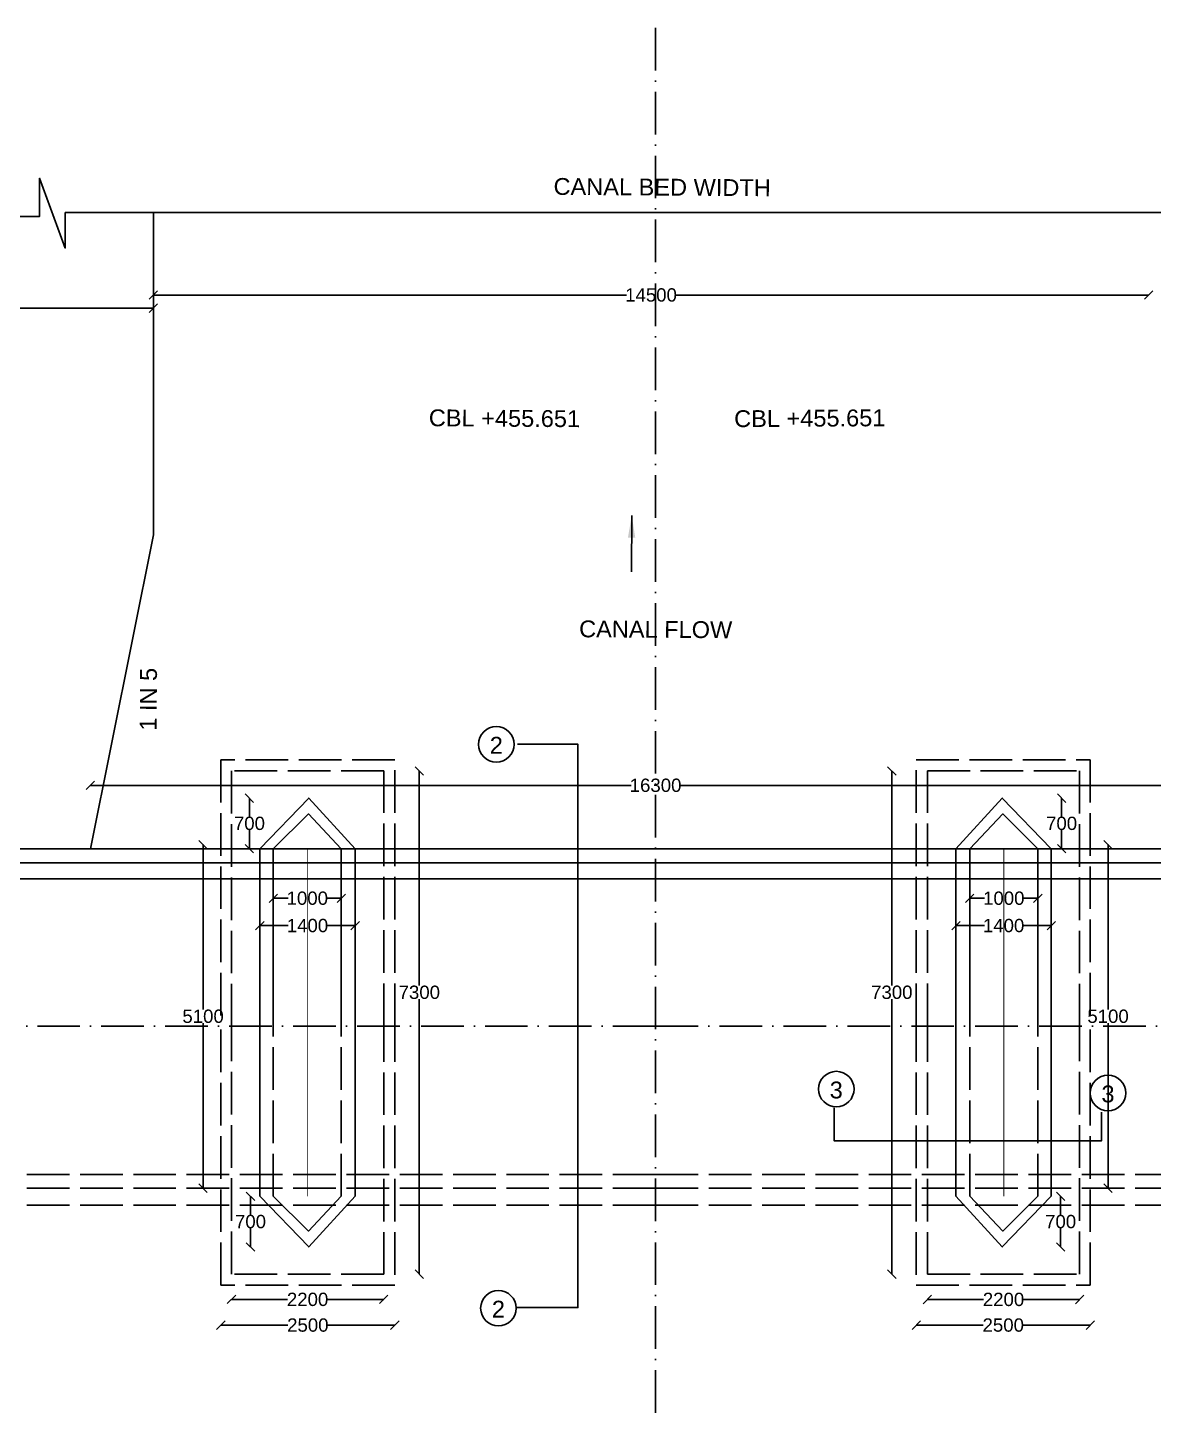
# Model space of a CAD drawing. Header units: millimetres. Extents: x 5124 to 3244763, y 2311 to 45966722.
# Drawn here: x 3200220 to 3212890, y 45932926 to 45948634 of the extents above; entities that cross this region are included whole.
import ezdxf

# ---------------------------------------------------------------- set-up
doc = ezdxf.new("R2010")
doc.units = ezdxf.units.MM
doc.header["$MEASUREMENT"] = 0
doc.linetypes.add('ACAD_ISO02W100', pattern=[15, 12, -3])
doc.linetypes.add('ACAD_ISO10W100', pattern=[18, 12, -3, 0, -3])
for name, color, linetype in [('DIMENSION', 7, 'Continuous'), ('DRAWING', 7, 'Continuous'), ('TEXT', 7, 'Continuous')]:
    doc.layers.add(name, color=color, linetype=linetype)
doc.styles.get("Standard").update_dxf_attribs({"font": 'arial.ttf', "height": 150})
doc.dimstyles.get("Standard").update_dxf_attribs({"dimtxt": 200, "dimasz": 110, "dimexe": 0.18, "dimexo": 0.0625, "dimgap": 0.09, "dimtad": 0, "dimtih": 1, "dimtoh": 1, "dimdec": 0, "dimzin": 0, "dimdsep": 46, "dimtxsty": 'Standard', "dimblk": 'OBLIQUE', "dimcen": 0.09, "dimse1": 1, "dimse2": 1, "dimadec": 0, "dimazin": 0, "dimtfac": 1, "dimtdec": 0, "dimtofl": 0, "dimtmove": 0, "dimatfit": 3, "dimfxl": 1, "dimtolj": 1, "dimtzin": 0, "dimarcsym": 0})

# ---------------------------------------------------------------- blocks, each defined once
blk = doc.blocks.new('_Oblique')
at = {"color": 0, "linetype": 'ByBlock', "lineweight": -2}
blk.add_line((-0.5, -0.5), (0.5, 0.5), dxfattribs=at)
blk = doc.blocks.new('*D70')
at = {"layer": 'Defpoints', "color": 0}
for p in [(3201634, 45945500), (3195220, 45945452), (3201634, 45945476)]:
    blk.add_point(p, dxfattribs=at)
at = {"layer": 'DIMENSION', "color": 0, "lineweight": -2}
for p, q in [((3195220, 45945476), (3198203, 45945476)), ((3201634, 45945476), (3198652, 45945476))]:
    blk.add_line(p, q, dxfattribs=at)
at = {"layer": 'DIMENSION', "color": 0, "lineweight": -2, "xscale": 95, "yscale": 95, "zscale": 95, "rotation": 180}
blk.add_blockref('_Oblique', (3195220, 45945476), dxfattribs=at)
at = {"layer": 'DIMENSION', "color": 0, "lineweight": -2, "xscale": 95, "yscale": 95, "zscale": 95}
blk.add_blockref('_Oblique', (3201634, 45945476), dxfattribs=at)
at = {"layer": 'DIMENSION', "color": 0, "insert": (3198428, 45945476), "char_height": 150, "attachment_point": 5}
blk.add_mtext('\\A1;8263', dxfattribs=at)
blk = doc.blocks.new('*D97')
at = {"layer": 'Defpoints', "color": 0}
for p in [(3202512.5, 45934593), (3204227, 45934593), (3204227, 45934308.5)]:
    blk.add_point(p, dxfattribs=at)
at = {"layer": 'DIMENSION', "color": 0, "lineweight": -2}
for p, q in [((3202512.5, 45934308.5), (3203144.66, 45934308.5)), ((3204227, 45934308.5), (3203594.84, 45934308.5))]:
    blk.add_line(p, q, dxfattribs=at)
at = {"layer": 'DIMENSION', "color": 0, "lineweight": -2, "xscale": 95, "yscale": 95, "zscale": 95, "rotation": 180}
blk.add_blockref('_Oblique', (3202512.5, 45934308.5), dxfattribs=at)
at = {"layer": 'DIMENSION', "color": 0, "lineweight": -2, "xscale": 95, "yscale": 95, "zscale": 95}
blk.add_blockref('_Oblique', (3204227, 45934308.5), dxfattribs=at)
at = {"layer": 'DIMENSION', "color": 0, "insert": (3203369.75, 45934308.5), "char_height": 150, "attachment_point": 5}
blk.add_mtext('\\A1;2200', dxfattribs=at)
blk = doc.blocks.new('*D98')
at = {"layer": 'Defpoints', "color": 0}
for p in [(3202393, 45934468.5), (3204352, 45934468.5), (3204352, 45934019)]:
    blk.add_point(p, dxfattribs=at)
at = {"layer": 'DIMENSION', "color": 0, "lineweight": -2}
for p, q in [((3202393, 45934019), (3203147.41, 45934019)), ((3204352, 45934019), (3203597.59, 45934019))]:
    blk.add_line(p, q, dxfattribs=at)
at = {"layer": 'DIMENSION', "color": 0, "lineweight": -2, "xscale": 95, "yscale": 95, "zscale": 95, "rotation": 180}
blk.add_blockref('_Oblique', (3202393, 45934019), dxfattribs=at)
at = {"layer": 'DIMENSION', "color": 0, "lineweight": -2, "xscale": 95, "yscale": 95, "zscale": 95}
blk.add_blockref('_Oblique', (3204352, 45934019), dxfattribs=at)
at = {"layer": 'DIMENSION', "color": 0, "insert": (3203372.5, 45934019), "char_height": 150, "attachment_point": 5}
blk.add_mtext('\\A1;2500', dxfattribs=at)
blk = doc.blocks.new('*D99')
at = {"layer": 'Defpoints', "color": 0}
for p in [(3202832, 45935470), (3202727, 45934900), (3203384, 45934900)]:
    blk.add_point(p, dxfattribs=at)
at = {"layer": 'DIMENSION', "color": 0, "lineweight": -2}
for p, q in [((3202727, 45935470), (3202727, 45935262)), ((3202727, 45934900), (3202727, 45935108))]:
    blk.add_line(p, q, dxfattribs=at)
at = {"layer": 'DIMENSION', "color": 0, "lineweight": -2, "xscale": 95, "yscale": 95, "zscale": 95}
for p, rotation in [((3202727, 45935470), 90), ((3202727, 45934900), 270)]:
    blk.add_blockref('_Oblique', p, dxfattribs=dict(at, rotation=rotation))
at = {"layer": 'DIMENSION', "color": 0, "insert": (3202727, 45935185), "char_height": 150, "attachment_point": 5}
blk.add_mtext('\\A1;700', dxfattribs=at)
blk = doc.blocks.new('*D100')
at = {"layer": 'Defpoints', "color": 0}
for p in [(3202831.5, 45938579), (3203905, 45938579), (3203905, 45938520)]:
    blk.add_point(p, dxfattribs=at)
at = {"layer": 'DIMENSION', "color": 0, "lineweight": -2}
for p, q in [((3202831.5, 45938520), (3203151.499, 45938520)), ((3203905, 45938520), (3203585.001, 45938520))]:
    blk.add_line(p, q, dxfattribs=at)
at = {"layer": 'DIMENSION', "color": 0, "lineweight": -2, "xscale": 95, "yscale": 95, "zscale": 95, "rotation": 180}
blk.add_blockref('_Oblique', (3202831.5, 45938520), dxfattribs=at)
at = {"layer": 'DIMENSION', "color": 0, "lineweight": -2, "xscale": 95, "yscale": 95, "zscale": 95}
blk.add_blockref('_Oblique', (3203905, 45938520), dxfattribs=at)
at = {"layer": 'DIMENSION', "color": 0, "insert": (3203368.25, 45938520), "char_height": 150, "attachment_point": 5}
blk.add_mtext('\\A1;1400', dxfattribs=at)
blk = doc.blocks.new('*D101')
at = {"layer": 'Defpoints', "color": 0}
for p in [(3202983.5, 45938800), (3203749.5, 45938828), (3203749.5, 45938753)]:
    blk.add_point(p, dxfattribs=at)
at = {"layer": 'DIMENSION', "color": 0, "lineweight": -2}
for p, q in [((3202983.5, 45938828), (3203149.749, 45938828)), ((3203749.5, 45938828), (3203583.251, 45938828))]:
    blk.add_line(p, q, dxfattribs=at)
at = {"layer": 'DIMENSION', "color": 0, "lineweight": -2, "xscale": 95, "yscale": 95, "zscale": 95, "rotation": 180}
blk.add_blockref('_Oblique', (3202983.5, 45938828), dxfattribs=at)
at = {"layer": 'DIMENSION', "color": 0, "lineweight": -2, "xscale": 95, "yscale": 95, "zscale": 95}
blk.add_blockref('_Oblique', (3203749.5, 45938828), dxfattribs=at)
at = {"layer": 'DIMENSION', "color": 0, "insert": (3203366.5, 45938828), "char_height": 150, "attachment_point": 5}
blk.add_mtext('\\A1;1000', dxfattribs=at)
blk = doc.blocks.new('*D102')
at = {"layer": 'Defpoints', "color": 0}
for p in [(3202715, 45939956), (3203384, 45939956), (3202832, 45939386)]:
    blk.add_point(p, dxfattribs=at)
at = {"layer": 'DIMENSION', "color": 0, "lineweight": -2}
for p, q in [((3202715, 45939956), (3202715, 45939748)), ((3202715, 45939386), (3202715, 45939594))]:
    blk.add_line(p, q, dxfattribs=at)
at = {"layer": 'DIMENSION', "color": 0, "lineweight": -2, "xscale": 95, "yscale": 95, "zscale": 95}
for p, rotation in [((3202715, 45939956), 90), ((3202715, 45939386), 270)]:
    blk.add_blockref('_Oblique', p, dxfattribs=dict(at, rotation=rotation))
at = {"layer": 'DIMENSION', "color": 0, "insert": (3202715, 45939671), "char_height": 150, "attachment_point": 5}
blk.add_mtext('\\A1;700', dxfattribs=at)
blk = doc.blocks.new('*D103')
at = {"layer": 'Defpoints', "color": 0}
for p in [(3202668, 45939433), (3202193, 45935562), (3202726, 45935562)]:
    blk.add_point(p, dxfattribs=at)
at = {"layer": 'DIMENSION', "color": 0, "lineweight": -2}
for p, q in [((3202193, 45939433), (3202193, 45937574)), ((3202193, 45935562), (3202193, 45937421))]:
    blk.add_line(p, q, dxfattribs=at)
at = {"layer": 'DIMENSION', "color": 0, "lineweight": -2, "xscale": 95, "yscale": 95, "zscale": 95}
for p, rotation in [((3202193, 45939433), 90), ((3202193, 45935562), 270)]:
    blk.add_blockref('_Oblique', p, dxfattribs=dict(at, rotation=rotation))
at = {"layer": 'DIMENSION', "color": 0, "insert": (3202193, 45937498), "char_height": 150, "attachment_point": 5}
blk.add_mtext('\\A1;5100', dxfattribs=at)
blk = doc.blocks.new('*D104')
at = {"layer": 'Defpoints', "color": 0}
for p in [(3204227, 45940263), (3204227, 45934593), (3204628, 45934593)]:
    blk.add_point(p, dxfattribs=at)
at = {"layer": 'DIMENSION', "color": 0, "lineweight": -2}
for p, q in [((3204628, 45940263), (3204628, 45937844)), ((3204628, 45934593), (3204628, 45937691))]:
    blk.add_line(p, q, dxfattribs=at)
at = {"layer": 'DIMENSION', "color": 0, "lineweight": -2, "xscale": 95, "yscale": 95, "zscale": 95}
for p, rotation in [((3204628, 45940263), 90), ((3204628, 45934593), 270)]:
    blk.add_blockref('_Oblique', p, dxfattribs=dict(at, rotation=rotation))
at = {"layer": 'DIMENSION', "color": 0, "insert": (3204628, 45937768), "char_height": 150, "attachment_point": 5}
blk.add_mtext('\\A1;7300', dxfattribs=at)
blk = doc.blocks.new('*D105')
at = {"layer": 'Defpoints', "color": 0}
for p in [(3212840, 45945624), (3201634, 45945476), (3212840, 45945476)]:
    blk.add_point(p, dxfattribs=at)
at = {"layer": 'DIMENSION', "color": 0, "lineweight": -2}
for p, q in [((3201634, 45945624), (3206962, 45945624)), ((3212840, 45945624), (3207512, 45945624))]:
    blk.add_line(p, q, dxfattribs=at)
at = {"layer": 'DIMENSION', "color": 0, "lineweight": -2, "xscale": 95, "yscale": 95, "zscale": 95, "rotation": 180}
blk.add_blockref('_Oblique', (3201634, 45945624), dxfattribs=at)
at = {"layer": 'DIMENSION', "color": 0, "lineweight": -2, "xscale": 95, "yscale": 95, "zscale": 95}
blk.add_blockref('_Oblique', (3212840, 45945624), dxfattribs=at)
at = {"layer": 'DIMENSION', "color": 0, "insert": (3207237, 45945624), "char_height": 150, "attachment_point": 5}
blk.add_mtext('\\A1;14500', dxfattribs=at)
blk = doc.blocks.new('*D114')
at = {"layer": 'Defpoints', "color": 0}
for p in [(3222022, 45938831), (3192554, 45938516), (3222669, 45938516)]:
    blk.add_point(p, dxfattribs=at)
at = {"layer": 'DIMENSION', "color": 0, "lineweight": -2}
for p, q in [((3222669, 45938831), (3222669, 45938750)), ((3222669, 45938516), (3222669, 45938597))]:
    blk.add_line(p, q, dxfattribs=at)
at = {"layer": 'DIMENSION', "color": 0, "lineweight": -2, "xscale": 95, "yscale": 95, "zscale": 95}
for p, rotation in [((3222669, 45938831), 90), ((3222669, 45938516), 270)]:
    blk.add_blockref('_Oblique', p, dxfattribs=dict(at, rotation=rotation))
at = {"layer": 'DIMENSION', "color": 0, "insert": (3222669, 45938674), "char_height": 150, "attachment_point": 5}
blk.add_mtext('\\A1;400', dxfattribs=at)
blk = doc.blocks.new('*D115')
at = {"layer": 'Defpoints', "color": 0}
for p in [(3191906, 45939048), (3222686, 45939048), (3222669, 45938831)]:
    blk.add_point(p, dxfattribs=at)
at = {"layer": 'DIMENSION', "color": 0, "lineweight": -2}
for p, q in [((3222686, 45939048), (3222686, 45939016)), ((3222686, 45938831), (3222686, 45938863))]:
    blk.add_line(p, q, dxfattribs=at)
at = {"layer": 'DIMENSION', "color": 0, "lineweight": -2, "xscale": 95, "yscale": 95, "zscale": 95}
for p, rotation in [((3222686, 45939048), 90), ((3222686, 45938831), 270)]:
    blk.add_blockref('_Oblique', p, dxfattribs=dict(at, rotation=rotation))
at = {"layer": 'DIMENSION', "color": 0, "insert": (3222686, 45938940), "char_height": 150, "attachment_point": 5}
blk.add_mtext('\\A1;500', dxfattribs=at)
blk = doc.blocks.new('*D116')
at = {"layer": 'Defpoints', "color": 0}
for p in [(3192554, 45939802), (3222560, 45939802), (3222022, 45939482)]:
    blk.add_point(p, dxfattribs=at)
at = {"layer": 'DIMENSION', "color": 0, "lineweight": -2}
for p, q in [((3222560, 45939802), (3222560, 45939719)), ((3222560, 45939482), (3222560, 45939565))]:
    blk.add_line(p, q, dxfattribs=at)
at = {"layer": 'DIMENSION', "color": 0, "lineweight": -2, "xscale": 95, "yscale": 95, "zscale": 95}
for p, rotation in [((3222560, 45939802), 90), ((3222560, 45939482), 270)]:
    blk.add_blockref('_Oblique', p, dxfattribs=dict(at, rotation=rotation))
at = {"layer": 'DIMENSION', "color": 0, "insert": (3222560, 45939642), "char_height": 150, "attachment_point": 5}
blk.add_mtext('\\A1;400', dxfattribs=at)
blk = doc.blocks.new('*D130')
at = {"layer": 'Defpoints', "color": 0}
for p in [(3198078, 45935718), (3216630, 45935718), (3216498, 45935543)]:
    blk.add_point(p, dxfattribs=at)
at = {"layer": 'DIMENSION', "color": 0, "lineweight": -2}
for p, q in [((3216630, 45935718), (3216630, 45935707)), ((3216630, 45935543), (3216630, 45935554))]:
    blk.add_line(p, q, dxfattribs=at)
at = {"layer": 'DIMENSION', "color": 0, "lineweight": -2, "xscale": 95, "yscale": 95, "zscale": 95}
for p, rotation in [((3216630, 45935718), 90), ((3216630, 45935543), 270)]:
    blk.add_blockref('_Oblique', p, dxfattribs=dict(at, rotation=rotation))
at = {"layer": 'DIMENSION', "color": 0, "insert": (3216630, 45935630), "char_height": 150, "attachment_point": 5}
blk.add_mtext('\\A1;225', dxfattribs=at)
blk = doc.blocks.new('*D134')
at = {"layer": 'Defpoints', "color": 0}
for p in [(3210349, 45934593), (3212063, 45934593), (3210349, 45934308)]:
    blk.add_point(p, dxfattribs=at)
at = {"layer": 'DIMENSION', "color": 0, "lineweight": -2}
for p, q in [((3210349, 45934308), (3210981, 45934308)), ((3212063, 45934308), (3211431, 45934308))]:
    blk.add_line(p, q, dxfattribs=at)
at = {"layer": 'DIMENSION', "color": 0, "lineweight": -2, "xscale": 95, "yscale": 95, "zscale": 95, "rotation": 180}
blk.add_blockref('_Oblique', (3210349, 45934308), dxfattribs=at)
at = {"layer": 'DIMENSION', "color": 0, "lineweight": -2, "xscale": 95, "yscale": 95, "zscale": 95}
blk.add_blockref('_Oblique', (3212063, 45934308), dxfattribs=at)
at = {"layer": 'DIMENSION', "color": 0, "insert": (3211206, 45934308), "char_height": 150, "attachment_point": 5}
blk.add_mtext('\\A1;2200', dxfattribs=at)
blk = doc.blocks.new('*D135')
at = {"layer": 'Defpoints', "color": 0}
for p in [(3210224, 45934468), (3212183, 45934468), (3210224, 45934019)]:
    blk.add_point(p, dxfattribs=at)
at = {"layer": 'DIMENSION', "color": 0, "lineweight": -2}
for p, q in [((3210224, 45934019), (3210978, 45934019)), ((3212183, 45934019), (3211428, 45934019))]:
    blk.add_line(p, q, dxfattribs=at)
at = {"layer": 'DIMENSION', "color": 0, "lineweight": -2, "xscale": 95, "yscale": 95, "zscale": 95, "rotation": 180}
blk.add_blockref('_Oblique', (3210224, 45934019), dxfattribs=at)
at = {"layer": 'DIMENSION', "color": 0, "lineweight": -2, "xscale": 95, "yscale": 95, "zscale": 95}
blk.add_blockref('_Oblique', (3212183, 45934019), dxfattribs=at)
at = {"layer": 'DIMENSION', "color": 0, "insert": (3211203, 45934019), "char_height": 150, "attachment_point": 5}
blk.add_mtext('\\A1;2500', dxfattribs=at)
blk = doc.blocks.new('*D136')
at = {"layer": 'Defpoints', "color": 0}
for p in [(3211744, 45935470), (3211192, 45934900), (3211849, 45934900)]:
    blk.add_point(p, dxfattribs=at)
at = {"layer": 'DIMENSION', "color": 0, "lineweight": -2}
for p, q in [((3211849, 45935470), (3211849, 45935262)), ((3211849, 45934900), (3211849, 45935108))]:
    blk.add_line(p, q, dxfattribs=at)
at = {"layer": 'DIMENSION', "color": 0, "lineweight": -2, "xscale": 95, "yscale": 95, "zscale": 95}
for p, rotation in [((3211849, 45935470), 90), ((3211849, 45934900), 270)]:
    blk.add_blockref('_Oblique', p, dxfattribs=dict(at, rotation=rotation))
at = {"layer": 'DIMENSION', "color": 0, "insert": (3211849, 45935185), "char_height": 150, "attachment_point": 5}
blk.add_mtext('\\A1;700', dxfattribs=at)
blk = doc.blocks.new('*D137')
at = {"layer": 'Defpoints', "color": 0}
for p in [(3210671, 45938579), (3211744, 45938579), (3210671, 45938520)]:
    blk.add_point(p, dxfattribs=at)
at = {"layer": 'DIMENSION', "color": 0, "lineweight": -2}
for p, q in [((3210671, 45938520), (3210991, 45938520)), ((3211744, 45938520), (3211424, 45938520))]:
    blk.add_line(p, q, dxfattribs=at)
at = {"layer": 'DIMENSION', "color": 0, "lineweight": -2, "xscale": 95, "yscale": 95, "zscale": 95, "rotation": 180}
blk.add_blockref('_Oblique', (3210671, 45938520), dxfattribs=at)
at = {"layer": 'DIMENSION', "color": 0, "lineweight": -2, "xscale": 95, "yscale": 95, "zscale": 95}
blk.add_blockref('_Oblique', (3211744, 45938520), dxfattribs=at)
at = {"layer": 'DIMENSION', "color": 0, "insert": (3211207, 45938520), "char_height": 150, "attachment_point": 5}
blk.add_mtext('\\A1;1400', dxfattribs=at)
blk = doc.blocks.new('*D138')
at = {"layer": 'Defpoints', "color": 0}
for p in [(3210826, 45938828), (3210826, 45938753), (3211592, 45938800)]:
    blk.add_point(p, dxfattribs=at)
at = {"layer": 'DIMENSION', "color": 0, "lineweight": -2}
for p, q in [((3210826, 45938828), (3210992, 45938828)), ((3211592, 45938828), (3211426, 45938828))]:
    blk.add_line(p, q, dxfattribs=at)
at = {"layer": 'DIMENSION', "color": 0, "lineweight": -2, "xscale": 95, "yscale": 95, "zscale": 95, "rotation": 180}
blk.add_blockref('_Oblique', (3210826, 45938828), dxfattribs=at)
at = {"layer": 'DIMENSION', "color": 0, "lineweight": -2, "xscale": 95, "yscale": 95, "zscale": 95}
blk.add_blockref('_Oblique', (3211592, 45938828), dxfattribs=at)
at = {"layer": 'DIMENSION', "color": 0, "insert": (3211209, 45938828), "char_height": 150, "attachment_point": 5}
blk.add_mtext('\\A1;1000', dxfattribs=at)
blk = doc.blocks.new('*D139')
at = {"layer": 'Defpoints', "color": 0}
for p in [(3211192, 45939956), (3211860, 45939956), (3211744, 45939386)]:
    blk.add_point(p, dxfattribs=at)
at = {"layer": 'DIMENSION', "color": 0, "lineweight": -2}
for p, q in [((3211860, 45939956), (3211860, 45939748)), ((3211860, 45939386), (3211860, 45939594))]:
    blk.add_line(p, q, dxfattribs=at)
at = {"layer": 'DIMENSION', "color": 0, "lineweight": -2, "xscale": 95, "yscale": 95, "zscale": 95}
for p, rotation in [((3211860, 45939956), 90), ((3211860, 45939386), 270)]:
    blk.add_blockref('_Oblique', p, dxfattribs=dict(at, rotation=rotation))
at = {"layer": 'DIMENSION', "color": 0, "insert": (3211860, 45939671), "char_height": 150, "attachment_point": 5}
blk.add_mtext('\\A1;700', dxfattribs=at)
blk = doc.blocks.new('*D140')
at = {"layer": 'Defpoints', "color": 0}
for p in [(3211908, 45939433), (3211850, 45935562), (3212383, 45935562)]:
    blk.add_point(p, dxfattribs=at)
at = {"layer": 'DIMENSION', "color": 0, "lineweight": -2}
for p, q in [((3212383, 45939433), (3212383, 45937574)), ((3212383, 45935562), (3212383, 45937421))]:
    blk.add_line(p, q, dxfattribs=at)
at = {"layer": 'DIMENSION', "color": 0, "lineweight": -2, "xscale": 95, "yscale": 95, "zscale": 95}
for p, rotation in [((3212383, 45939433), 90), ((3212383, 45935562), 270)]:
    blk.add_blockref('_Oblique', p, dxfattribs=dict(at, rotation=rotation))
at = {"layer": 'DIMENSION', "color": 0, "insert": (3212383, 45937498), "char_height": 150, "attachment_point": 5}
blk.add_mtext('\\A1;5100', dxfattribs=at)
blk = doc.blocks.new('*D141')
at = {"layer": 'Defpoints', "color": 0}
for p in [(3210349, 45940263), (3209948, 45934593), (3210349, 45934593)]:
    blk.add_point(p, dxfattribs=at)
at = {"layer": 'DIMENSION', "color": 0, "lineweight": -2}
for p, q in [((3209948, 45940263), (3209948, 45937844)), ((3209948, 45934593), (3209948, 45937691))]:
    blk.add_line(p, q, dxfattribs=at)
at = {"layer": 'DIMENSION', "color": 0, "lineweight": -2, "xscale": 95, "yscale": 95, "zscale": 95}
for p, rotation in [((3209948, 45940263), 90), ((3209948, 45934593), 270)]:
    blk.add_blockref('_Oblique', p, dxfattribs=dict(at, rotation=rotation))
at = {"layer": 'DIMENSION', "color": 0, "insert": (3209948, 45937768), "char_height": 150, "attachment_point": 5}
blk.add_mtext('\\A1;7300', dxfattribs=at)
blk = doc.blocks.new('*D142')
at = {"layer": 'Defpoints', "color": 0}
for p in [(3213652, 45940100), (3200924, 45939386), (3213652, 45939386)]:
    blk.add_point(p, dxfattribs=at)
at = {"layer": 'DIMENSION', "color": 0, "lineweight": -2}
for p, q in [((3200924, 45940100), (3207013, 45940100)), ((3213652, 45940100), (3207563, 45940100))]:
    blk.add_line(p, q, dxfattribs=at)
at = {"layer": 'DIMENSION', "color": 0, "lineweight": -2, "xscale": 95, "yscale": 95, "zscale": 95, "rotation": 180}
blk.add_blockref('_Oblique', (3200924, 45940100), dxfattribs=at)
at = {"layer": 'DIMENSION', "color": 0, "lineweight": -2, "xscale": 95, "yscale": 95, "zscale": 95}
blk.add_blockref('_Oblique', (3213652, 45940100), dxfattribs=at)
at = {"layer": 'DIMENSION', "color": 0, "insert": (3207288, 45940100), "char_height": 150, "attachment_point": 5}
blk.add_mtext('\\A1;16300', dxfattribs=at)

msp = doc.modelspace()

# ---------------------------------------------------------------- linework, layer by layer
at = {"layer": 'Defpoints'}
msp.add_circle((3209322.9, 45936678.4), 200, dxfattribs=at)
at = {"layer": 'DIMENSION'}
for points in [[(3207287.8, 45946553.5), (3200640.5, 45946553.5), (3200640.5, 45946152.5), (3200349.5, 45946939.5), (3200349.5, 45946507), (3182292, 45946507)], [(3207287.8, 45946553.5), (3213935.2, 45946553.5), (3213935.2, 45946152.5), (3214226.2, 45946939.5), (3214226.2, 45946507), (3233380.3, 45946507)], [(3200923.5, 45939385.5), (3201634.5, 45942920.5), (3201634.5, 45946553.5)], [(3205734.5, 45940564), (3206414.5, 45940564), (3206414.5, 45934216), (3205726.5, 45934216)], [(3202831.5, 45939385.5), (3203383.5, 45939956.5), (3203905, 45939385.5)], [(3211744.2, 45939385.5), (3211192.2, 45939956.5), (3210670.7, 45939385.5)], [(3202983.5, 45939385.5), (3203379, 45939778), (3203749.5, 45939385.5)], [(3211592.2, 45939385.5), (3211196.7, 45939778), (3210826.2, 45939385.5)], [(3207287.8, 45939385.5), (3196044, 45939385.5)], [(3202831.5, 45939385.5), (3202831.5, 45937389)], [(3202983.5, 45939385.5), (3202983.5, 45937428)], [(3203749.5, 45939385.5), (3203749.5, 45937428)], [(3203905, 45939385.5), (3203905, 45937428)], [(3207287.8, 45939385.5), (3218531.7, 45939385.5)], [(3210670.7, 45939385.5), (3210670.7, 45937428)], [(3210826.2, 45939385.5), (3210826.2, 45937428)], [(3211592.2, 45939385.5), (3211592.2, 45937428)], [(3211744.2, 45939385.5), (3211744.2, 45937389)], [(3207287.8, 45939229), (3196044, 45939229)], [(3207287.8, 45939229), (3218531.7, 45939229)], [(3207287.8, 45939048), (3186477.5, 45939048)], [(3207287.8, 45939048), (3229984.1, 45939048)], [(3202831.5, 45935470.5), (3202831.5, 45937467)], [(3203905, 45935470.5), (3203905, 45937428)], [(3210670.7, 45935470.5), (3210670.7, 45937428)], [(3211744.2, 45935470.5), (3211744.2, 45937467)], [(3209298, 45936465.3), (3209298, 45936096.3), (3212309.4, 45936096.3), (3212309.4, 45936420.1)], [(3202831.5, 45935470.5), (3203383.5, 45934899.5), (3203905, 45935470.5)], [(3202983.5, 45935470.5), (3203379, 45935078), (3203749.5, 45935470.5)], [(3211744.2, 45935470.5), (3211192.2, 45934899.5), (3210670.7, 45935470.5)], [(3211592.2, 45935470.5), (3211196.7, 45935078), (3210826.2, 45935470.5)]]:
    msp.add_lwpolyline(points, dxfattribs=at)
at = {"layer": 'DIMENSION', "const_width": 10}
for points in [[(3203366.5, 45939385.5), (3203366.5, 45937428)], [(3211209.2, 45939385.5), (3211209.2, 45937428)]]:
    msp.add_lwpolyline(points, dxfattribs=at)
at = {"layer": 'DIMENSION'}
for centre in [(3205495, 45940562), (3212382.7, 45936634), (3205518.5, 45934209.5)]:
    msp.add_circle(centre, 200, dxfattribs=at)
at = {"layer": 'DRAWING', "linetype": 'ACAD_ISO02W100', "ltscale": 40}
for p, q in [((3204352, 45940387.5), (3202393, 45940387.5)), ((3202393, 45940387.5), (3202393, 45937389.5)), ((3204352, 45937389.5), (3204352, 45940387.5)), ((3210223.7, 45937389.5), (3210223.7, 45940387.5)), ((3210223.7, 45940387.5), (3212182.7, 45940387.5)), ((3212182.7, 45940387.5), (3212182.7, 45937389.5)), ((3204227, 45940263), (3202512.5, 45940263)), ((3202512.5, 45940263), (3202512.5, 45937389)), ((3204227, 45937389), (3204227, 45940263)), ((3210348.7, 45937389), (3210348.7, 45940263)), ((3210348.7, 45940263), (3212063.2, 45940263)), ((3212063.2, 45940263), (3212063.2, 45937389)), ((3202393, 45934468.5), (3202393, 45937466.5)), ((3202512.5, 45934593), (3202512.5, 45937467)), ((3204227, 45937467), (3204227, 45934593)), ((3204352, 45937466.5), (3204352, 45934468.5)), ((3210223.7, 45937466.5), (3210223.7, 45934468.5)), ((3210348.7, 45937467), (3210348.7, 45934593)), ((3212063.2, 45934593), (3212063.2, 45937467)), ((3212182.7, 45934468.5), (3212182.7, 45937466.5)), ((3204227, 45934593), (3202512.5, 45934593)), ((3210348.7, 45934593), (3212063.2, 45934593)), ((3204352, 45934468.5), (3202393, 45934468.5)), ((3210223.7, 45934468.5), (3212182.7, 45934468.5))]:
    msp.add_line(p, q, dxfattribs=at)
at = {"layer": 'DRAWING', "linetype": 'ACAD_ISO10W100', "ltscale": 40}
for points in [[(3207287.8, 45948633.5), (3207287.8, 45932926.5)], [(3207287.8, 45937389), (3181844, 45937389), (3181844, 45937970.5)], [(3207287.8, 45937389), (3233977, 45937389), (3233977, 45937970.5)]]:
    msp.add_lwpolyline(points, dxfattribs=at)
at = {"layer": 'DRAWING', "linetype": 'ACAD_ISO02W100', "ltscale": 40}
for points in [[(3202983.5, 45935470.5), (3202983.5, 45937428)], [(3203749.5, 45935470.5), (3203749.5, 45937428)], [(3210826.2, 45935470.5), (3210826.2, 45937428)], [(3211592.2, 45935470.5), (3211592.2, 45937428)], [(3207287.8, 45935717.5), (3186135.9, 45935717.5)], [(3207287.8, 45935717.5), (3230168, 45935717.5)], [(3207287.8, 45935562.5), (3196044, 45935562.5)], [(3207287.8, 45935562.5), (3218531.7, 45935562.5)], [(3207287.8, 45935371), (3196044, 45935371)], [(3207287.8, 45935371), (3218531.7, 45935371)]]:
    msp.add_lwpolyline(points, dxfattribs=at)
at = {"layer": 'DRAWING', "linetype": 'ACAD_ISO02W100', "ltscale": 40, "const_width": 10}
for points in [[(3203366.5, 45935470.5), (3203366.5, 45937428)], [(3211209.2, 45935470.5), (3211209.2, 45937428)]]:
    msp.add_lwpolyline(points, dxfattribs=at)

# ---------------------------------------------------------------- texts
at = {"layer": 'Defpoints'}
msp.add_text('3', height=189.9, rotation=359.63184, dxfattribs=at).set_placement((3209248.4, 45936573.6))
at = {"layer": 'TEXT'}
for s, height, rotation, p in [('CANAL BED WIDTH', 189.855, 359.63184, (3206138.9, 45946752.4)), ('CBL +455.651', 189.855, 359.63184, (3204734.5, 45944146.1)), ('CBL +455.651', 189.855, 0.36816, (3208173.5, 45944135.4)), ('CANAL FLOW', 189.86, 359.63184, (3206426.9, 45941768.4)), ('1 IN 5', 189.86, 89.63184, (3201669.6, 45940715.7)), ('2', 189.9, 359.63184, (3205420.5, 45940457.1)), ('3', 189.9, 359.63184, (3212308.2, 45936529.2)), ('2', 189.9, 359.63184, (3205444, 45934104.6))]:
    msp.add_text(s, height=height, rotation=rotation, dxfattribs=at).set_placement(p)

# ---------------------------------------------------------------- dimensions: what is measured, and where the dimension line sits
at = {"layer": 'DIMENSION'}
for base, p1, p2, text, picture, middle in [((3212839.5, 45945623.5), (3201634.5, 45945476.5), (3212839.5, 45945476.5), '14500', '*D105', (3207237, 45945623.5)), ((3201634.5, 45945476.5), (3195220.5, 45945452.5), (3201634.5, 45945500), '8263', '*D70', (3198427.5, 45945476.5)), ((3213652.2, 45940099.5), (3200923.5, 45939385.5), (3213652.2, 45939385.5), '16300', '*D142', (3207287.8, 45940099.5)), ((3203749.5, 45938828), (3202983.5, 45938800), (3203749.5, 45938753), '1000', '*D101', (3203366.5, 45938828)), ((3203905, 45938520), (3202831.5, 45938579), (3203905, 45938579), '1400', '*D100', (3203368.2, 45938520)), ((3204227, 45934308.5), (3202512.5, 45934593), (3204227, 45934593), '2200', '*D97', (3203369.8, 45934308.5)), ((3204352, 45934019), (3202393, 45934468.5), (3204352, 45934468.5), '2500', '*D98', (3203372.5, 45934019))]:
    dim = msp.add_linear_dim(base=base, p1=p1, p2=p2, text=text, dimstyle='Standard', override={"dimasz": 95, "dimarcsym": 1}, dxfattribs=at)
    dim.commit()
    dim.dimension.update_dxf_attribs({"geometry": picture, "text_midpoint": middle})
for base, p1, p2, picture, middle in [((3204627.5, 45934593), (3204227, 45940263), (3204227, 45934593), '*D104', (3204627.5, 45937767.5)), ((3209948.2, 45934593), (3210348.7, 45940263), (3210348.7, 45934593), '*D141', (3209948.2, 45937767.5))]:
    dim = msp.add_linear_dim(base=base, p1=p1, p2=p2, angle=90, text='7300', dimstyle='Standard', override={"dimasz": 95, "dimarcsym": 1}, dxfattribs=at)
    dim.commit()
    dim.dimension.update_dxf_attribs({"geometry": picture, "text_midpoint": middle, "dimtype": 160})
for base, p1, p2, angle, text, picture, middle in [((3202715.5, 45939956.5), (3202831.5, 45939385.5), (3203383.5, 45939956.5), 90, '700', '*D102', (3202715.5, 45939671)), ((3211860.2, 45939956.5), (3211744.2, 45939385.5), (3211192.2, 45939956.5), 90, '700', '*D139', (3211860.2, 45939671)), ((3222559.7, 45939802), (3222021.7, 45939482), (3192554, 45939802), 90, '400', '*D116', (3222559.7, 45939642)), ((3202193, 45935562.5), (3202668, 45939433), (3202725.5, 45935562.5), 90, '5100', '*D103', (3202193, 45937497.8)), ((3212382.7, 45935562.5), (3211907.7, 45939433), (3211850.2, 45935562.5), 90, '5100', '*D140', (3212382.7, 45937497.8)), ((3222685.7, 45939048), (3222669.2, 45938831), (3191906.5, 45939048), 90, '500', '*D115', (3222685.7, 45938939.5)), ((3210826.2, 45938828), (3211592.2, 45938800), (3210826.2, 45938753), 180, '1000', '*D138', (3211209.2, 45938828)), ((3222669.2, 45938516.5), (3222021.7, 45938831), (3192554, 45938516.5), 90, '400', '*D114', (3222669.2, 45938673.8)), ((3210670.7, 45938520), (3211744.2, 45938579), (3210670.7, 45938579), 180, '1400', '*D137', (3211207.4, 45938520)), ((3216630.2, 45935717.5), (3216497.5, 45935543.3), (3198078.2, 45935717.5), 90, '225', '*D130', (3216630.2, 45935630.4)), ((3202727, 45934899.5), (3202831.5, 45935470.5), (3203383.5, 45934899.5), 90, '700', '*D99', (3202727, 45935185)), ((3211848.7, 45934899.5), (3211744.2, 45935470.5), (3211192.2, 45934899.5), 90, '700', '*D136', (3211848.7, 45935185)), ((3210348.7, 45934308.5), (3212063.2, 45934593), (3210348.7, 45934593), 180, '2200', '*D134', (3211205.9, 45934308.5)), ((3210223.7, 45934019), (3212182.7, 45934468.5), (3210223.7, 45934468.5), 180, '2500', '*D135', (3211203.2, 45934019))]:
    dim = msp.add_linear_dim(base=base, p1=p1, p2=p2, angle=angle, text=text, dimstyle='Standard', override={"dimasz": 95, "dimarcsym": 1}, dxfattribs=at)
    dim.commit()
    dim.dimension.update_dxf_attribs({"geometry": picture, "text_midpoint": middle})

# ---------------------------------------------------------------- leaders
msp.add_leader([(3207019.8, 45943140.9), (3207015.7, 45942505.4)], dimstyle='Standard', override={"dimasz": 250, "dimgap": 0.09, "dimtad": 0, "dimarcsym": 1}, dxfattribs=at)

doc.saveas('drawing.dxf')
